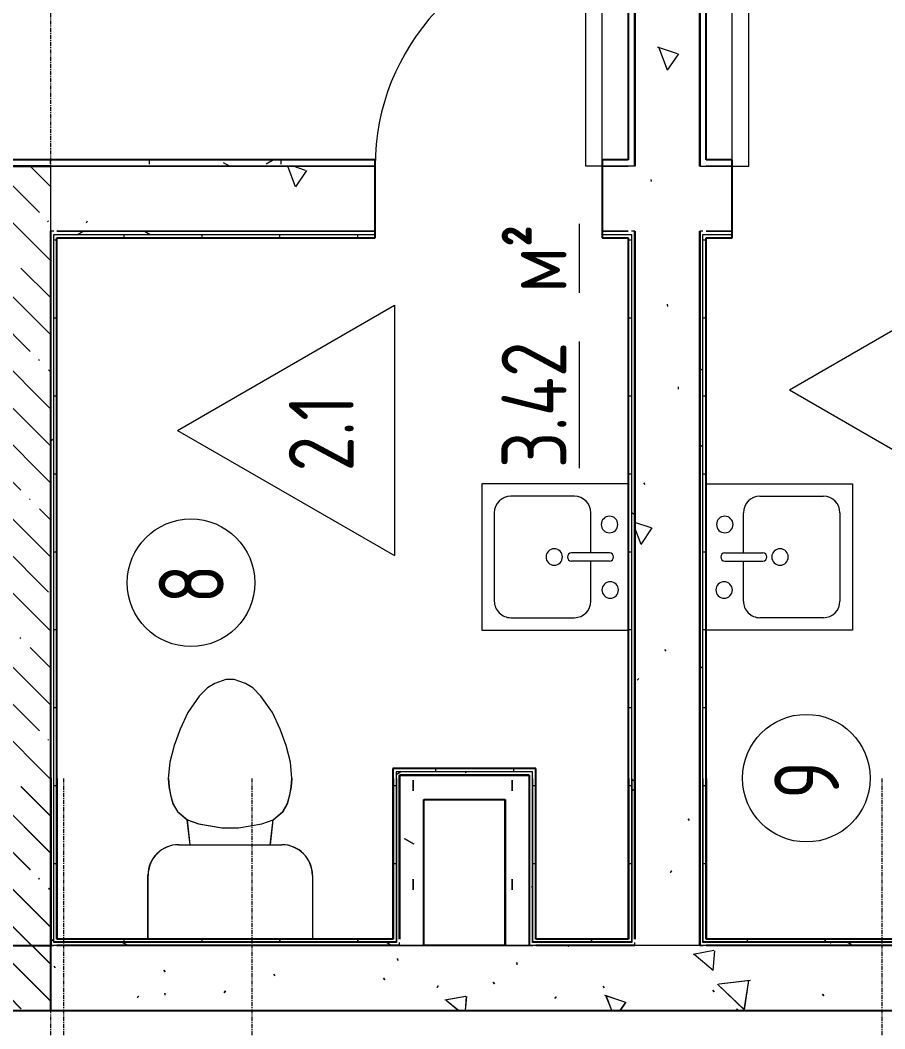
# Model space of a CAD drawing. Header units: millimetres. Extents: x -11854 to 4360091, y -19344 to 4989148.
# Drawn here: x 13969 to 16632, y 43106 to 46212 of the extents above; entities that cross this region are included whole.
import ezdxf

# ---------------------------------------------------------------- set-up
doc = ezdxf.new("R2010")
doc.units = ezdxf.units.MM
doc.linetypes.add('Линия сетки', pattern=[22.225, 12.7, -3.175, 3.175, -3.175])
for name, color, linetype, lineweight in [('A-AREA-IDEN', 254, 'Continuous', 9), ('A-DOOR', 254, 'Continuous', 9), ('A-WALL', 254, 'Continuous', 9), ('P-SANR-FIXT', 254, 'Continuous', 9), ('S-GRID', 254, 'Continuous', 9)]:
    doc.layers.add(name, color=color, linetype=linetype, lineweight=lineweight)
doc.styles.add('ISOCPEUR', font='isocpeur.ttf', dxfattribs={"width": 0.8, "height": 200})
doc.styles.add('ISOCPEUR_B', font='', dxfattribs={"width": 0.8, "height": 200})
doc.styles.add('ISOCPEUR_B_1', font='', dxfattribs={"width": 0.8, "height": 200})
doc.styles.get('ISOCPEUR_B').set_extended_font_data('ISOCPEUR', bold=True)
doc.styles.get('ISOCPEUR_B_1').set_extended_font_data('ISOCPEUR', bold=True)
pattern_1 = [(140, (23409.34, 513535.3), (63.7558, 728.7365), [76.2, -838.2]), (85, (23409.34, 513535.3), (-764.2276, -140.9716), [60.96, -670.56]), (190.451, (23414.65, 513596.05), (-700.4668, 587.77), [64.76, -712.36]), (136.184, (23206.1, 513535.3), (168.171, 1084.3162), [114.3, -1257.3]), (186.636, (23220.2, 513625.7), (-989.7098, 949.61), [97.14, -1068.54]), (81.184, (23206.1, 513535.3), (-989.7012, 949.6206), [91.44, -1005.84]), (111, (23256.94, 513636.9), (409.0606, 606.4579), [76.2, -838.2]), (56, (23256.94, 513636.9), (-736.7529, 247.2083), [60.96, -670.56]), (161.451, (23291, 513687.46), (-327.6855, 853.6683), [64.76, -712.36]), (127.5, (23409.34, 513535.32), (-338.22012, 12.3547), [6.706, -655.726, 6.706, -674.014, -673.1]), (127.5, (23409.34, 513535.32), (-338.22012, 12.3547), [-1343.152, 6.706, -666.394]), (97.5, (23409.34, 513535.32), (-400.72213, 267.27887), [6.706, -381.406, 6.706, -640.486, -256.54]), (97.5, (23409.34, 513535.32), (-400.72213, 267.27887), [-1035.304, 6.706, -249.834]), (57.5, (23409.34, 513308.76), (22.91534, 542.36333), [6.706, -247.294, 6.706, -1837.334]), (57.5, (23409.34, 513308.76), (22.91534, 542.36333), [-260.706, -785.774, 6.706, -1044.854]), (47.5, (23409.34, 513207.16), (-101.7071, 592.51696), [6.706, -323.494, 6.706, -1266.342]), (47.5, (23409.34, 513207.16), (-101.7071, 592.51696), [-336.906, -519.582, 6.706, -740.054])]
pattern_2 = [(90, (23409.34, 513535.32), (-101.6, 406.4), [33.528, -271.272, 33.528, -271.272, -1625.6]), (90, (23409.34, 513535.32), (-101.6, 406.4), [-609.6, 33.528, -576.072, 33.528, -271.272, -711.2]), (90, (23409.34, 513535.32), (-101.6, 406.4), [-1524, 33.528, -169.672, 33.528, -474.472]), (210, (23358.54, 513687.72), (-301.152724, -291.18818), [33.528, -271.272, 33.528, -1896.872]), (210, (23358.54, 513687.72), (-301.152724, -291.18818), [-338.328, -271.272, 33.528, -576.072, -1016]), (210, (23358.54, 513687.72), (-301.152724, -291.18818), [-1219.2, 33.528, -271.272, 33.528, -677.672]), (210, (23358.54, 513687.72), (-301.152724, -291.18818), [-1557.528, -169.672, 33.528, -474.472]), (330, (23155.34, 513738.52), (402.752724, -115.21182), [33.528, -271.272, 33.528, -1896.872]), (330, (23155.34, 513738.52), (402.752724, -115.21182), [-338.328, -271.272, 33.528, -576.072, -1016]), (330, (23155.34, 513738.52), (402.752724, -115.21182), [-1219.2, 33.528, -271.272, 33.528, -677.672]), (330, (23155.34, 513738.52), (402.752724, -115.21182), [-1557.528, -169.672, 33.528, -474.472])]
pattern_3 = [(90, (23409.34, 513535.32), (-240, 7e-14), []), (180, (23409.34, 513535.32), (-9e-14, -240), [])]
pattern_4 = [(140, (23408.74, 513535.3), (63.7558, 728.7365), [76.2, -838.2]), (85, (23408.74, 513535.3), (-764.2276, -140.9716), [60.96, -670.56]), (190.451, (23414.05, 513596.05), (-700.4668, 587.77), [64.76, -712.36]), (136.184, (23205.5, 513535.3), (168.171, 1084.3162), [114.3, -1257.3]), (186.636, (23219.6, 513625.7), (-989.7098, 949.61), [97.14, -1068.54]), (81.184, (23205.5, 513535.3), (-989.7012, 949.6206), [91.44, -1005.84]), (111, (23256.34, 513636.9), (409.0606, 606.4579), [76.2, -838.2]), (56, (23256.34, 513636.9), (-736.7529, 247.2083), [60.96, -670.56]), (161.451, (23290.4, 513687.46), (-327.6855, 853.6683), [64.76, -712.36]), (127.5, (23408.74, 513535.32), (-338.22012, 12.3547), [6.706, -655.726, 6.706, -674.014, -673.1]), (127.5, (23408.74, 513535.32), (-338.22012, 12.3547), [-1343.152, 6.706, -666.394]), (97.5, (23408.74, 513535.32), (-400.72213, 267.27887), [6.706, -381.406, 6.706, -640.486, -256.54]), (97.5, (23408.74, 513535.32), (-400.72213, 267.27887), [-1035.304, 6.706, -249.834]), (57.5, (23408.74, 513308.76), (22.91534, 542.36333), [6.706, -247.294, 6.706, -1837.334]), (57.5, (23408.74, 513308.76), (22.91534, 542.36333), [-260.706, -785.774, 6.706, -1044.854]), (47.5, (23408.74, 513207.16), (-101.7071, 592.51696), [6.706, -323.494, 6.706, -1266.342]), (47.5, (23408.74, 513207.16), (-101.7071, 592.51696), [-336.906, -519.582, 6.706, -740.054])]
pattern_5 = [(90, (23408.74, 513535.32), (-101.6, 406.4), [33.528, -271.272, 33.528, -271.272, -1625.6]), (90, (23408.74, 513535.32), (-101.6, 406.4), [-609.6, 33.528, -576.072, 33.528, -271.272, -711.2]), (90, (23408.74, 513535.32), (-101.6, 406.4), [-1524, 33.528, -169.672, 33.528, -474.472]), (210, (23357.94, 513687.72), (-301.152724, -291.18818), [33.528, -271.272, 33.528, -1896.872]), (210, (23357.94, 513687.72), (-301.152724, -291.18818), [-338.328, -271.272, 33.528, -576.072, -1016]), (210, (23357.94, 513687.72), (-301.152724, -291.18818), [-1219.2, 33.528, -271.272, 33.528, -677.672]), (210, (23357.94, 513687.72), (-301.152724, -291.18818), [-1557.528, -169.672, 33.528, -474.472]), (330, (23154.74, 513738.52), (402.752724, -115.21182), [33.528, -271.272, 33.528, -1896.872]), (330, (23154.74, 513738.52), (402.752724, -115.21182), [-338.328, -271.272, 33.528, -576.072, -1016]), (330, (23154.74, 513738.52), (402.752724, -115.21182), [-1219.2, 33.528, -271.272, 33.528, -677.672]), (330, (23154.74, 513738.52), (402.752724, -115.21182), [-1557.528, -169.672, 33.528, -474.472])]
pattern_6 = [(90, (23408.74, 513535.32), (-240, 1e-14), []), (180, (23408.74, 513535.32), (-3e-14, -240), [])]

# ---------------------------------------------------------------- blocks, each defined once
blk = doc.blocks.new('Туалет-Домашний-3D - Туалет-Домашний-3D-V3-1Г')
at = {"layer": 'P-SANR-FIXT'}
for p, q in [((-253.4, 298.4), (-253.4, 494.7)), ((253.4, 494.7), (253.4, 298.4)), ((158.7, 203.8), (-158.8, 203.8)), ((-123.5, 203.8), (-132.3, 127)), ((123.5, 203.8), (132.3, 127)), ((-132.3, 127), (-162.6, 101.6)), ((-97.4, 139.7), (-132.3, 127)), ((-25.4, 152.4), (-97.4, 139.7)), ((25.4, 152.4), (-25.4, 152.4)), ((97.4, 139.7), (25.4, 152.4)), ((132.3, 127), (97.4, 139.7)), ((162.6, 101.6), (132.3, 127)), ((-162.6, 101.6), (-177, 76.2)), ((177, 76.2), (162.6, 101.6)), ((-177, 76.2), (-183.8, 50.8)), ((183.8, 50.8), (177, 76.2)), ((-183.8, 50.8), (-188.3, 25.3)), ((188.3, 25.3), (183.8, 50.8)), ((-188.3, 25.3), (-190.5, 0)), ((190.5, 0), (188.3, 25.3))]:
    blk.add_line(p, q, dxfattribs=at)
for centre, start, end in [((-158.8, 298.4), 180, 270), ((158.7, 298.4), 270, 360)]:
    blk.add_arc(centre, 94.6, start, end, dxfattribs=at)
blk = doc.blocks.new('Одиночные-Щитовые - Дверной блок внутренний глухой ДГ 21х7-6812654-1Д')
at = {"layer": 'A-DOOR', "lineweight": 18}
for p, q in [((299, -100), (299, -798.1)), ((350, -100), (299, -100)), ((350, -100), (350, -798.1)), ((350, -798.1), (299, -798.1))]:
    blk.add_line(p, q, dxfattribs=at)
at = {"layer": 'A-DOOR'}
blk.add_arc((350, -100), 700, 180, 265.8219, dxfattribs=at)
blk = doc.blocks.new('Одиночные-Щитовые - Дверной блок внутренний глухой ДГ 21х7 Л-4429184-1Д')
at = {"layer": 'A-DOOR', "lineweight": 18}
for p, q in [((299, 100), (299, 798.1)), ((350, 798.1), (299, 798.1)), ((350, 100), (350, 798.1)), ((350, 100), (299, 100))]:
    blk.add_line(p, q, dxfattribs=at)
at = {"layer": 'A-DOOR'}
blk.add_arc((350, 100), 700, 94.1781, 180, dxfattribs=at)
blk = doc.blocks.new('Туалет-Домашний-3D - Туалет-Домашний-3D-2031272-1Д')
at = {"layer": 'P-SANR-FIXT'}
for p, q in [((-253.4, 298.4), (-253.4, 494.7)), ((253.4, 494.7), (253.4, 298.4)), ((158.7, 203.8), (-158.8, 203.8)), ((-123.5, 203.8), (-132.3, 127)), ((123.5, 203.8), (132.3, 127)), ((-132.3, 127), (-162.6, 101.6)), ((-97.4, 139.7), (-132.3, 127)), ((-25.4, 152.4), (-97.4, 139.7)), ((25.4, 152.4), (-25.4, 152.4)), ((97.4, 139.7), (25.4, 152.4)), ((132.3, 127), (97.4, 139.7)), ((162.6, 101.6), (132.3, 127)), ((-162.6, 101.6), (-177, 76.2)), ((177, 76.2), (162.6, 101.6)), ((-177, 76.2), (-183.8, 50.8)), ((183.8, 50.8), (177, 76.2)), ((-183.8, 50.8), (-188.3, 25.3)), ((188.3, 25.3), (183.8, 50.8)), ((-188.3, 25.3), (-190.5, 0)), ((-190.5, 0), (-186.1, -50.6)), ((186.1, -50.6), (190.5, 0)), ((190.5, 0), (188.3, 25.3)), ((-186.1, -50.6), (-172.4, -101.6)), ((172.4, -101.6), (186.1, -50.6)), ((-172.4, -101.6), (-153.9, -152.4)), ((153.9, -152.4), (172.4, -101.6)), ((-153.9, -152.4), (-130.2, -203.2)), ((130.2, -203.2), (153.9, -152.4)), ((-130.2, -203.2), (-95, -254)), ((95, -254), (130.2, -203.2)), ((-95, -254), (-69.6, -279.4)), ((-69.6, -279.4), (-47.6, -292.1)), ((47.6, -292.1), (69.6, -279.4)), ((69.6, -279.4), (95, -254)), ((-47.6, -292.1), (-12.7, -304.8)), ((-12.7, -304.8), (12.7, -304.8)), ((12.7, -304.8), (47.6, -292.1))]:
    blk.add_line(p, q, dxfattribs=at)
for centre, start, end in [((-158.8, 298.4), 180, 270), ((158.7, 298.4), 270, 360)]:
    blk.add_arc(centre, 94.6, start, end, dxfattribs=at)
blk = doc.blocks.new('Кухонная мойка-Островок - 450 x 450 мм-2032278-1Д')
at = {"layer": 'P-SANR-FIXT'}
for p, q in [((240.7, 227.3), (-209.3, 227.3)), ((-209.3, 227.3), (-209.3, -222.7)), ((240.7, -222.7), (240.7, 227.3)), ((3, 170.2), (3, 53.1)), ((28.4, 170.2), (28.4, 53.1)), ((3, 113), (-120.4, 113)), ((151.8, 113), (28.4, 113)), ((-171.2, 62.2), (-171.2, -133.8)), ((202.6, -133.8), (202.6, 62.2)), ((-120.4, -184.6), (151.8, -184.6)), ((-209.3, -222.7), (240.7, -222.7))]:
    blk.add_line(p, q, dxfattribs=at)
for centre, radius, start, end in [((-84.3, 170.2), 25.4, 360, 180), ((117.3, 172.3), 25.4, 360, 180), ((-84.3, 170.2), 25.4, 180, 360), ((15.7, 170.2), 12.7, 360, 180), ((117.3, 172.3), 25.4, 180, 0), ((-120.4, 62.2), 50.8, 90, 180), ((151.8, 62.2), 50.8, 360, 90), ((15.7, 53.1), 12.7, 180, 0), ((15.7, 0), 25.4, 360, 180), ((15.7, 0), 25.4, 180, 0), ((-120.4, -133.8), 50.8, 180, 270), ((151.8, -133.8), 50.8, 270, 0)]:
    blk.add_arc(centre, radius, start, end, dxfattribs=at)
blk = doc.blocks.new('Кухонная мойка-Островок - 450 x 450 мм-V6-1Д')
at = {"layer": 'P-SANR-FIXT'}
for p, q in [((-209.3, 222.7), (240.7, 222.7)), ((-209.3, -227.3), (-209.3, 222.7)), ((240.7, 222.7), (240.7, -227.3)), ((-120.4, 184.6), (151.8, 184.6)), ((-171.2, -62.2), (-171.2, 133.8)), ((202.6, 133.8), (202.6, -62.2)), ((3, -170.2), (3, -53.1)), ((28.4, -170.2), (28.4, -53.1)), ((3, -113), (-120.4, -113)), ((151.8, -113), (28.4, -113)), ((240.7, -227.3), (-209.3, -227.3))]:
    blk.add_line(p, q, dxfattribs=at)
for centre, radius, start, end in [((-120.4, 133.8), 50.8, 90, 180), ((151.8, 133.8), 50.8, 360, 90), ((15.7, 0), 25.4, 360, 180), ((15.7, 0), 25.4, 180, 0), ((15.7, -53.1), 12.7, 360, 180), ((-120.4, -62.2), 50.8, 180, 270), ((151.8, -62.2), 50.8, 270, 0), ((-84.3, -170.2), 25.4, 0, 180), ((117.3, -172.3), 25.4, 360, 180), ((-84.3, -170.2), 25.4, 180, 0), ((15.7, -170.2), 12.7, 180, 360), ((117.3, -172.3), 25.4, 180, 0)]:
    blk.add_arc(centre, radius, start, end, dxfattribs=at)
blk = doc.blocks.new('АР-Марка-Помещения-Этаж_Секция_Номер - Номер-1294543-1Д')
at = {"layer": 'A-AREA-IDEN'}
blk.add_circle((0, 1.219), 1.965, dxfattribs=at)
blk = doc.blocks.new('МАРКА ПОМЕЩЕНИЯ - ПОЛЫ - ОТДЕЛКА ПОЛА-6347798-1Д')
at = {"layer": 'A-AREA-IDEN'}
for p, q in [((0, 4.233), (-3.855, -2.444)), ((0, 4.233), (3.855, -2.444)), ((3.855, -2.444), (-3.855, -2.444))]:
    blk.add_line(p, q, dxfattribs=at)

msp = doc.modelspace()

# ---------------------------------------------------------------- hatches: boundary and pattern name
at = {"layer": 'A-WALL'}
h = msp.add_hatch(dxfattribs=at)
h.set_pattern_fill('FP_5', color=8, angle=90, style=0, pattern_type=2)
h.set_pattern_definition(pattern_5)
h.paths.add_polyline_path([(15862, 45762.4), (15862, 49442.4), (15842, 49442.4), (15842, 45762.4)])
h = msp.add_hatch(dxfattribs=at)
h.set_pattern_fill('FP_2', color=8, angle=90, style=0, pattern_type=2)
h.set_pattern_definition(pattern_4)
h.paths.add_polyline_path([(16062, 43362.4), (16062, 45562.4), (15862, 45562.4), (15862, 43362.4)])
h.paths.add_polyline_path([(16062, 45762.4), (16062, 47462.4), (15862, 47462.4), (15862, 45762.4), (16010.2, 45762.4)])
h = msp.add_hatch(dxfattribs=at)
h.set_pattern_fill('FP_5', color=8, angle=90, style=0, pattern_type=2)
h.set_pattern_definition(pattern_5)
h.paths.add_polyline_path([(16082, 47462.4), (16062, 47462.4), (16062, 45762.4), (16082, 45762.4), (16082, 47442.4)])
h = msp.add_hatch(dxfattribs=at)
h.set_pattern_fill('FP_5', color=8, angle=90, style=0, pattern_type=2)
h.set_pattern_definition(pattern_5)
h.paths.add_polyline_path([(15842, 45762.4), (15842, 45782.4), (15762, 45782.4), (15762, 45762.4)])
h.paths.add_polyline_path([(15062, 45782.4), (13842, 45782.4), (13842, 45762.4), (15062, 45762.4)])
h = msp.add_hatch(dxfattribs=at)
h.set_pattern_fill('FP_3', color=8, angle=90, style=0, pattern_type=2)
h.set_pattern_definition([(135, (23408.74, 513535.32), (-114.04925, -114.04925), []), (135, (23408.74, 513649.37), (-114.04925, -114.04925), [201.612, -40.322, 3.353, -36.97])])
h.paths.add_polyline_path([(14062, 43162.4), (14062, 45762.4), (13862, 45762.4), (13862, 43162.4)])
h = msp.add_hatch(dxfattribs=at)
h.set_pattern_fill('FP_2', color=8, angle=90, style=0, pattern_type=2)
h.set_pattern_definition(pattern_4)
h.paths.add_polyline_path([(17562, 45762.4), (16862, 45762.4), (16862, 45562.4), (17562, 45562.4)])
h.paths.add_polyline_path([(16162, 45762.4), (15762, 45762.4), (15762, 45562.4), (16162, 45562.4)])
h.paths.add_polyline_path([(15062, 45762.4), (14062, 45762.4), (14062, 45562.4), (15062, 45562.4)])
h = msp.add_hatch(dxfattribs=at)
h.set_pattern_fill('FP_5', color=8, angle=90, style=0, pattern_type=2)
h.set_pattern_definition(pattern_5)
h.paths.add_polyline_path([(17542, 45782.4), (16862, 45782.4), (16862, 45762.4), (17542, 45762.4)])
h.paths.add_polyline_path([(16162, 45782.4), (16082, 45782.4), (16082, 45762.4), (16162, 45762.4)])
h = msp.add_hatch(dxfattribs=at)
h.set_pattern_fill('FP_5', color=8, angle=90, style=0, pattern_type=2)
h.set_pattern_definition(pattern_5)
h.paths.add_polyline_path([(14072, 43362.4), (14072, 45562.4), (14062, 45562.4), (14062, 43362.4)])
h = msp.add_hatch(dxfattribs=at)
h.set_pattern_fill('FP_5', color=8, angle=90, style=0, pattern_type=2)
h.set_pattern_definition(pattern_5)
h.paths.add_polyline_path([(15852, 45562.4), (15762, 45562.4), (15762, 45552.4), (15852, 45552.4)])
h.paths.add_polyline_path([(15062, 45562.4), (14072, 45562.4), (14072, 45552.4), (15062, 45552.4)])
h = msp.add_hatch(dxfattribs=at)
h.set_pattern_fill('FP_6', color=8, angle=90, style=0, pattern_type=2)
h.set_pattern_definition(pattern_6)
h.paths.add_polyline_path([(14082, 43372.4), (14082, 45552.4), (14072, 45552.4), (14072, 43372.4)])
h = msp.add_hatch(dxfattribs=at)
h.set_pattern_fill('FP_6', color=8, angle=90, style=0, pattern_type=2)
h.set_pattern_definition(pattern_6)
h.paths.add_polyline_path([(15842, 45542.4), (15842, 45552.4), (15762, 45552.4), (15762, 45542.4)])
h.paths.add_polyline_path([(15062, 45552.4), (14082, 45552.4), (14082, 45542.4), (15062, 45542.4)])
h = msp.add_hatch(dxfattribs=at)
h.set_pattern_fill('FP_6', color=8, angle=90, style=0, pattern_type=2)
h.set_pattern_definition(pattern_6)
h.paths.add_polyline_path([(15852, 43382.4), (15852, 45552.4), (15842, 45552.4), (15842, 43382.4)])
h = msp.add_hatch(dxfattribs=at)
h.set_pattern_fill('FP_5', color=8, angle=90, style=0, pattern_type=2)
h.set_pattern_definition(pattern_5)
h.paths.add_polyline_path([(15862, 43372.4), (15862, 45562.4), (15852, 45562.4), (15852, 43372.4)])
h = msp.add_hatch(dxfattribs=at)
h.set_pattern_fill('FP_5', color=8, angle=90, style=0, pattern_type=2)
h.set_pattern_definition(pattern_5)
h.paths.add_polyline_path([(16072, 45562.4), (16062, 45562.4), (16062, 43362.4), (16072, 43362.4), (16072, 45552.4)])
h = msp.add_hatch(dxfattribs=at)
h.set_pattern_fill('FP_6', color=8, angle=90, style=0, pattern_type=2)
h.set_pattern_definition(pattern_6)
h.paths.add_polyline_path([(16082, 45552.4), (16072, 45552.4), (16072, 43372.4), (16082, 43372.4), (16082, 45542.4)])
h = msp.add_hatch(dxfattribs=at)
h.set_pattern_fill('FP_6', color=8, angle=90, style=0, pattern_type=2)
h.set_pattern_definition(pattern_6)
h.paths.add_polyline_path([(17542, 45552.4), (16862, 45552.4), (16862, 45542.4), (17542, 45542.4)])
h.paths.add_polyline_path([(16162, 45552.4), (16082, 45552.4), (16082, 45542.4), (16162, 45542.4)])
h = msp.add_hatch(dxfattribs=at)
h.set_pattern_fill('FP_6', color=8, angle=90, style=0, pattern_type=2)
h.set_pattern_definition(pattern_6)
h.paths.add_polyline_path([(15127, 43897.4), (15127, 43907.4), (15117, 43907.4), (15117, 43382.4), (15127, 43382.4), (15127, 43834.4)])
h = msp.add_hatch(dxfattribs=at)
h.set_pattern_fill('FP_6', color=8, angle=90, style=0, pattern_type=2)
h.set_pattern_definition(pattern_6)
h.paths.add_polyline_path([(15557, 43897.4), (15557, 43907.4), (15127, 43907.4), (15127, 43897.4), (15547, 43897.4)])
h = msp.add_hatch(dxfattribs=at)
h.set_pattern_fill('FP_5', color=8, angle=90, style=0, pattern_type=2)
h.set_pattern_definition(pattern_5)
h.paths.add_polyline_path([(15137, 43897.4), (15127, 43897.4), (15127, 43372.4), (15137, 43372.4), (15137, 43887.4)])
h = msp.add_hatch(dxfattribs=at)
h.set_pattern_fill('FP_5', color=8, angle=90, style=0, pattern_type=2)
h.set_pattern_definition(pattern_5)
h.paths.add_polyline_path([(15547, 43887.4), (15547, 43897.4), (15137, 43897.4), (15137, 43887.4), (15537, 43887.4)])
h = msp.add_hatch(dxfattribs=at)
h.set_pattern_fill('FP_6', color=8, angle=90, style=0, pattern_type=2)
h.set_pattern_definition(pattern_6)
h.paths.add_polyline_path([(15557, 43897.4), (15547, 43897.4), (15547, 43372.4), (15557, 43372.4), (15557, 43887.4)])
h = msp.add_hatch(dxfattribs=at)
h.set_pattern_fill('FP_1', color=8, angle=90, style=0, pattern_type=2)
h.set_pattern_definition([(135, (23409.34, 513535.32), (-114.04925, -114.04925), []), (135, (23409.34, 513649.37), (-114.04925, -114.04925), [201.612, -40.322, 3.353, -36.97])])
h.paths.add_polyline_path([(14062.6, 43877.4), (13862.6, 43877.4), (13862.6, 43162.4), (14062.6, 43162.4)])
h = msp.add_hatch(dxfattribs=at)
h.set_pattern_fill('FP_4', color=8, angle=90, style=0, pattern_type=2)
h.set_pattern_definition(pattern_2)
h.paths.add_polyline_path([(14072.6, 43362.4), (14072.6, 43877.4), (14062.6, 43877.4), (14062.6, 43362.4)])
h = msp.add_hatch(dxfattribs=at)
h.set_pattern_fill('FP_6', color=8, angle=90, style=0, pattern_type=2)
h.set_pattern_definition(pattern_3)
h.paths.add_polyline_path([(14082.6, 43877.4), (14072.6, 43877.4), (14072.6, 43372.4), (14082.6, 43372.4), (14082.6, 43382.4)])
h = msp.add_hatch(dxfattribs=at)
h.set_pattern_fill('FP_6', color=8, angle=90, style=0, pattern_type=2)
h.set_pattern_definition(pattern_3)
h.paths.add_polyline_path([(15127.6, 43382.4), (15127.2, 43877.4), (15117.6, 43877.4), (15117.6, 43382.4)])
h = msp.add_hatch(dxfattribs=at)
h.set_pattern_fill('FP_5', color=8, angle=90, style=0, pattern_type=2)
h.set_pattern_definition(pattern_5)
h.paths.add_polyline_path([(15212, 43887.4), (15137, 43887.4), (15137, 43362.4), (15212, 43362.4), (15212, 43834.4)])
h = msp.add_hatch(dxfattribs=at)
h.set_pattern_fill('FP_4', color=8, angle=90, style=0, pattern_type=2)
h.set_pattern_definition(pattern_2)
h.paths.add_polyline_path([(15212.6, 43877.4), (15137.6, 43877.4), (15137.6, 43362.4), (15212.6, 43362.4), (15212.6, 43812.4)])
h = msp.add_hatch(dxfattribs=at)
h.set_pattern_fill('FP_5', color=8, angle=90, style=0, pattern_type=2)
h.set_pattern_definition(pattern_5)
h.paths.add_polyline_path([(15537, 43887.4), (15462, 43887.4), (15462, 43362.4), (15537, 43362.4), (15537, 43834.4)])
h = msp.add_hatch(dxfattribs=at)
h.set_pattern_fill('FP_4', color=8, angle=90, style=0, pattern_type=2)
h.set_pattern_definition(pattern_2)
h.paths.add_polyline_path([(15537.6, 43877.4), (15462.6, 43877.4), (15462.6, 43362.4), (15537.6, 43362.4), (15537.6, 43677.9)])
h = msp.add_hatch(dxfattribs=at)
h.set_pattern_fill('FP_5', color=8, angle=90, style=0, pattern_type=2)
h.set_pattern_definition(pattern_5)
h.paths.add_polyline_path([(15547, 43887.4), (15537, 43887.4), (15537, 43362.4), (15547, 43362.4), (15547, 43834.4)])
h = msp.add_hatch(dxfattribs=at)
h.set_pattern_fill('FP_4', color=8, angle=90, style=0, pattern_type=2)
h.set_pattern_definition(pattern_2)
h.paths.add_polyline_path([(15547.6, 43362.4), (15547.6, 43877.4), (15537.6, 43877.4), (15537.6, 43362.4)])
h = msp.add_hatch(dxfattribs=at)
h.set_pattern_fill('FP_6', color=8, angle=90, style=0, pattern_type=2)
h.set_pattern_definition(pattern_3)
h.paths.add_polyline_path([(15557.6, 43677.9), (15557.6, 43877.4), (15547.6, 43877.4), (15547.6, 43372.4), (15557.6, 43372.4), (15557.6, 43382.4)])
h = msp.add_hatch(dxfattribs=at)
h.set_pattern_fill('FP_6', color=8, angle=90, style=0, pattern_type=2)
h.set_pattern_definition(pattern_3)
h.paths.add_polyline_path([(15852.6, 43677.9), (15852.6, 43877.4), (15842.6, 43877.4), (15842.6, 43382.4), (15852.6, 43382.4)])
h = msp.add_hatch(dxfattribs=at)
h.set_pattern_fill('FP_4', color=8, angle=90, style=0, pattern_type=2)
h.set_pattern_definition(pattern_2)
h.paths.add_polyline_path([(15862.6, 43372.4), (15862.6, 43877.4), (15852.6, 43877.4), (15852.6, 43372.4)])
h = msp.add_hatch(dxfattribs=at)
h.set_pattern_fill('FP_2', color=8, angle=90, style=0, pattern_type=2)
h.set_pattern_definition(pattern_1)
h.paths.add_polyline_path([(16062.6, 43362.4), (16062.6, 43877.4), (15862.6, 43877.4), (15862.6, 43362.4), (15933.8, 43362.4)])
h = msp.add_hatch(dxfattribs=at)
h.set_pattern_fill('FP_4', color=8, angle=90, style=0, pattern_type=2)
h.set_pattern_definition(pattern_2)
h.paths.add_polyline_path([(16072.6, 43877.4), (16062.6, 43877.4), (16062.6, 43362.4), (16072.6, 43362.4), (16072.6, 43677.9)])
h = msp.add_hatch(dxfattribs=at)
h.set_pattern_fill('FP_6', color=8, angle=90, style=0, pattern_type=2)
h.set_pattern_definition(pattern_3)
h.paths.add_polyline_path([(16082.6, 43877.4), (16072.6, 43877.4), (16072.6, 43372.4), (16082.6, 43372.4), (16082.6, 43677.9)])
h = msp.add_hatch(dxfattribs=at)
h.set_pattern_fill('FP_5', color=8, angle=90, style=0, pattern_type=2)
h.set_pattern_definition(pattern_5)
h.paths.add_polyline_path([(15137, 43372.4), (14072, 43372.4), (14072, 43362.4), (15137, 43362.4)])
h = msp.add_hatch(dxfattribs=at)
h.set_pattern_fill('FP_4', color=8, angle=90, style=0, pattern_type=2)
h.set_pattern_definition(pattern_2)
h.paths.add_polyline_path([(15137.6, 43372.4), (14072.6, 43372.4), (14072.6, 43362.4), (15137.6, 43362.4)])
h = msp.add_hatch(dxfattribs=at)
h.set_pattern_fill('FP_6', color=8, angle=90, style=0, pattern_type=2)
h.set_pattern_definition(pattern_6)
h.paths.add_polyline_path([(15127, 43372.4), (15127, 43382.4), (14082, 43382.4), (14082, 43372.4), (14717.2, 43372.4)])
h = msp.add_hatch(dxfattribs=at)
h.set_pattern_fill('FP_6', color=8, angle=90, style=0, pattern_type=2)
h.set_pattern_definition(pattern_3)
h.paths.add_polyline_path([(15127.6, 43382.4), (14082.6, 43382.4), (14082.6, 43372.4), (15127.6, 43372.4)])
h = msp.add_hatch(dxfattribs=at)
h.set_pattern_fill('FP_5', color=8, angle=90, style=0, pattern_type=2)
h.set_pattern_definition(pattern_5)
h.paths.add_polyline_path([(15862, 43362.4), (15862, 43372.4), (15547, 43372.4), (15547, 43362.4), (15579.2, 43362.4)])
h = msp.add_hatch(dxfattribs=at)
h.set_pattern_fill('FP_4', color=8, angle=90, style=0, pattern_type=2)
h.set_pattern_definition(pattern_2)
h.paths.add_polyline_path([(15862.6, 43362.4), (15862.6, 43372.4), (15547.6, 43372.4), (15547.6, 43362.4), (15557.6, 43362.4)])
h = msp.add_hatch(dxfattribs=at)
h.set_pattern_fill('FP_6', color=8, angle=90, style=0, pattern_type=2)
h.set_pattern_definition(pattern_6)
h.paths.add_polyline_path([(15852, 43372.4), (15852, 43382.4), (15557, 43382.4), (15557, 43372.4), (15579.2, 43372.4)])
h = msp.add_hatch(dxfattribs=at)
h.set_pattern_fill('FP_6', color=8, angle=90, style=0, pattern_type=2)
h.set_pattern_definition(pattern_3)
h.paths.add_polyline_path([(15852.6, 43382.4), (15557.6, 43382.4), (15557.6, 43372.4), (15852.6, 43372.4)])
h = msp.add_hatch(dxfattribs=at)
h.set_pattern_fill('FP_5', color=8, angle=90, style=0, pattern_type=2)
h.set_pattern_definition(pattern_5)
h.paths.add_polyline_path([(17562, 43362.4), (17562, 43372.4), (16072, 43372.4), (16072, 43362.4), (17303.3, 43362.4)])
h = msp.add_hatch(dxfattribs=at)
h.set_pattern_fill('FP_4', color=8, angle=90, style=0, pattern_type=2)
h.set_pattern_definition(pattern_2)
h.paths.add_polyline_path([(17562.6, 43362.4), (17562.6, 43372.4), (16072.6, 43372.4), (16072.6, 43362.4), (16771.7, 43362.4)])
h = msp.add_hatch(dxfattribs=at)
h.set_pattern_fill('FP_6', color=8, angle=90, style=0, pattern_type=2)
h.set_pattern_definition(pattern_6)
h.paths.add_polyline_path([(17552, 43372.4), (17552, 43382.4), (16082, 43382.4), (16082, 43372.4), (17303.3, 43372.4)])
h = msp.add_hatch(dxfattribs=at)
h.set_pattern_fill('FP_6', color=8, angle=90, style=0, pattern_type=2)
h.set_pattern_definition(pattern_3)
h.paths.add_polyline_path([(17552.6, 43372.4), (17552.6, 43382.4), (16082.6, 43382.4), (16082.6, 43372.4), (16771.7, 43372.4)])
h = msp.add_hatch(dxfattribs=at)
h.set_pattern_fill('FP_2', color=8, angle=90, style=0, pattern_type=2)
h.set_pattern_definition(pattern_4)
h.paths.add_polyline_path([(17562, 43362.4), (11162, 43362.4), (11162, 43162.4), (17562, 43162.4), (17562, 43306.6)])
h = msp.add_hatch(dxfattribs=at)
h.set_pattern_fill('FP_2', color=8, angle=90, style=0, pattern_type=2)
h.set_pattern_definition(pattern_1)
h.paths.add_polyline_path([(17562.6, 43362.4), (11162.6, 43362.4), (11162.6, 43162.4), (17562.6, 43162.4)])

# ---------------------------------------------------------------- linework, layer by layer
at = {"layer": 'A-WALL', "color": 8, "lineweight": 25}
for p, q in [((15842, 49442.4), (15842, 45782.4)), ((15862, 45762.4), (15862, 49442.4)), ((15862, 47462.4), (15862, 45762.4)), ((16062, 45762.4), (16062, 47462.4)), ((16062, 47462.4), (16062, 45762.4)), ((16082, 45782.4), (16082, 47442.4)), ((15062, 45782.4), (13842, 45782.4)), ((14062, 45762.4), (13862, 45762.4)), ((13862, 45762.4), (14062, 45762.4)), ((15062, 45762.4), (15062, 45782.4)), ((15062, 45562.4), (15062, 45762.4)), ((15762, 45782.4), (15762, 45562.4)), ((15842, 45782.4), (15762, 45782.4)), ((16162, 45782.4), (16082, 45782.4)), ((16162, 45762.4), (16162, 45782.4)), ((16162, 45562.4), (16162, 45762.4)), ((14062, 45562.4), (14062, 43162.4)), ((14082, 43382.4), (14082, 45542.4)), ((14082, 45542.4), (15062, 45542.4)), ((15062, 45542.4), (15062, 45562.4)), ((15762, 45562.4), (15762, 45542.4)), ((15762, 45542.4), (15842, 45542.4)), ((15842, 45542.4), (15842, 43382.4)), ((15862, 45562.4), (15862, 43382.4)), ((15862, 43382.4), (15862, 45562.4)), ((16062, 43362.4), (16062, 45562.4)), ((16062, 45562.4), (16062, 43362.4)), ((16082, 43382.4), (16082, 45542.4)), ((16082, 45542.4), (16162, 45542.4)), ((16162, 45542.4), (16162, 45562.4)), ((15117, 43907.4), (15117, 43382.4)), ((15557, 43907.4), (15117, 43907.4)), ((15557, 43382.4), (15557, 43907.4)), ((14062.6, 43162.4), (14062.6, 43877.4)), ((14062.6, 43877.4), (14062.6, 43362.4)), ((14082.6, 43382.4), (14082.6, 43877.4)), ((15117.6, 43877.4), (15117.6, 43382.4)), ((15137, 43887.4), (15137, 43382.4)), ((15537, 43887.4), (15137, 43887.4)), ((15137, 43382.4), (15137, 43887.4)), ((15137, 43887.4), (15537, 43887.4)), ((15137.6, 43877.4), (15137.6, 43382.4)), ((15137.6, 43382.4), (15137.6, 43877.4)), ((15537, 43887.4), (15537, 43362.4)), ((15537.6, 43362.4), (15537.6, 43877.4)), ((15557.6, 43382.4), (15557.6, 43877.4)), ((15842.6, 43877.4), (15842.6, 43382.4)), ((15862.6, 43877.4), (15862.6, 43382.4)), ((15862.6, 43382.4), (15862.6, 43877.4)), ((16062.6, 43362.4), (16062.6, 43877.4)), ((16062.6, 43877.4), (16062.6, 43362.4)), ((16082.6, 43382.4), (16082.6, 43877.4)), ((15212, 43362.4), (15212, 43812.4)), ((15212, 43812.4), (15462, 43812.4)), ((15212.6, 43362.4), (15212.6, 43812.4)), ((15212.6, 43812.4), (15462.6, 43812.4)), ((15462, 43812.4), (15462, 43362.4)), ((15462.6, 43812.4), (15462.6, 43362.4)), ((15117, 43382.4), (14082, 43382.4)), ((15117.6, 43382.4), (14082.6, 43382.4)), ((15842, 43382.4), (15557, 43382.4)), ((15842.6, 43382.4), (15557.6, 43382.4)), ((17542, 43382.4), (16082, 43382.4)), ((17542.6, 43382.4), (16082.6, 43382.4)), ((8682, 43362.4), (14062, 43362.4)), ((8682.6, 43362.4), (14062.6, 43362.4)), ((15137, 43362.4), (14082, 43362.4)), ((15137.6, 43362.4), (14082.6, 43362.4)), ((15462, 43362.4), (15212, 43362.4)), ((15462.6, 43362.4), (15212.6, 43362.4)), ((15862, 43362.4), (15557, 43362.4)), ((15862.6, 43362.4), (15557.6, 43362.4)), ((17562, 43362.4), (16082, 43362.4)), ((17562.6, 43362.4), (16082.6, 43362.4)), ((8662, 43162.4), (17762, 43162.4)), ((8662.6, 43162.4), (17762.6, 43162.4)), ((13862, 43162.4), (14062, 43162.4)), ((13862.6, 43162.4), (14062.6, 43162.4))]:
    msp.add_line(p, q, dxfattribs=at)
at = {"layer": 'A-WALL', "color": 8}
for p, q in [((15062, 45762.4), (14062, 45762.4)), ((14062, 45762.4), (14062, 45562.4)), ((14062, 45762.4), (15062, 45762.4)), ((15862, 45762.4), (15762, 45762.4)), ((15762, 45762.4), (15842, 45762.4)), ((16062, 45762.4), (16082, 45762.4)), ((16162, 45762.4), (16082, 45762.4)), ((16082, 45762.4), (16162, 45762.4)), ((14072, 45562.4), (14062, 45562.4)), ((14072, 43372.4), (14072, 45552.4)), ((14072, 45552.4), (15062, 45552.4)), ((14082, 45562.4), (15062, 45562.4)), ((15062, 45562.4), (14082, 45562.4)), ((15762, 45562.4), (15842, 45562.4)), ((15842, 45562.4), (15762, 45562.4)), ((15762, 45552.4), (15852, 45552.4)), ((15862, 45562.4), (15852, 45562.4)), ((15852, 45552.4), (15852, 43372.4)), ((16072, 45562.4), (16062, 45562.4)), ((16072, 43372.4), (16072, 45552.4)), ((16072, 45552.4), (16162, 45552.4)), ((16082, 45562.4), (16162, 45562.4)), ((16162, 45562.4), (16082, 45562.4)), ((15127, 43897.4), (15127, 43372.4)), ((15547, 43897.4), (15127, 43897.4)), ((15547, 43372.4), (15547, 43897.4)), ((14072.6, 43372.4), (14072.6, 43877.4)), ((15127.6, 43877.4), (15127.6, 43372.4)), ((15547.6, 43372.4), (15547.6, 43877.4)), ((15852.6, 43877.4), (15852.6, 43372.4)), ((16072.6, 43372.4), (16072.6, 43877.4)), ((15127, 43372.4), (14072, 43372.4)), ((15127.6, 43372.4), (14072.6, 43372.4)), ((15137, 43362.4), (15137, 43372.4)), ((15137.6, 43362.4), (15137.6, 43372.4)), ((15852, 43372.4), (15547, 43372.4)), ((15852.6, 43372.4), (15547.6, 43372.4)), ((15862, 43362.4), (15862, 43372.4)), ((15862.6, 43362.4), (15862.6, 43372.4)), ((17552, 43372.4), (16072, 43372.4)), ((17552.6, 43372.4), (16072.6, 43372.4)), ((14062, 43362.4), (14072, 43362.4)), ((14062.6, 43362.4), (14072.6, 43362.4)), ((15137, 43362.4), (15212, 43362.4)), ((15137.6, 43362.4), (15212.6, 43362.4)), ((15462, 43362.4), (15547, 43362.4)), ((15462.6, 43362.4), (15547.6, 43362.4)), ((16062, 43362.4), (16072, 43362.4)), ((16062.6, 43362.4), (16072.6, 43362.4))]:
    msp.add_line(p, q, dxfattribs=at)
at = {"layer": 'S-GRID', "color": 8, "linetype": 'Линия сетки'}
for p, q in [((14062, 75548.5), (14062, 42182.4)), ((14102.6, 43877.4), (14102.6, 16449)), ((14682.6, 43877.4), (14682.6, 16449)), ((16622.6, 43877.4), (16622.6, 16449)), ((22662, 43362.4), (-1161, 43362.4)), ((24494.7, 43362.4), (-1161, 43362.4)), ((24894.1, 43362.4), (-496.2, 43362.4)), ((24494.1, 43362.4), (-496.2, 43362.4))]:
    msp.add_line(p, q, dxfattribs=at)

# ---------------------------------------------------------------- block references
at = {"layer": 'A-AREA-IDEN', "color": 8, "xscale": 99.99999999999991, "yscale": 99.99999999999991, "zscale": 99.99999999999991, "rotation": 90}
for name, p in [('МАРКА ПОМЕЩЕНИЯ - ПОЛЫ - ОТДЕЛКА ПОЛА-6347798-1Д', (16761.4, 45074.3)), ('МАРКА ПОМЕЩЕНИЯ - ПОЛЫ - ОТДЕЛКА ПОЛА-6347798-1Д', (14876.9, 44949.3)), ('АР-Марка-Помещения-Этаж_Секция_Номер - Номер-1294543-1Д', (14616.7, 44479.8)), ('АР-Марка-Помещения-Этаж_Секция_Номер - Номер-1294543-1Д', (16512.4, 43878.1))]:
    msp.add_blockref(name, p, dxfattribs=at)
at = {"layer": 'A-DOOR', "color": 8}
for name, p, rotation in [('Одиночные-Щитовые - Дверной блок внутренний глухой ДГ 21х7 Л-4429184-1Д', (15412, 45662.4), 359.9999406818109), ('Одиночные-Щитовые - Дверной блок внутренний глухой ДГ 21х7-6812654-1Д', (16512, 45662.4), 179.9999406818109)]:
    msp.add_blockref(name, p, dxfattribs=dict(at, rotation=rotation))
at = {"layer": 'P-SANR-FIXT', "color": 8}
for name, p, rotation in [('Кухонная мойка-Островок - 450 x 450 мм-2032278-1Д', (15613.9, 44575), 270), ('Кухонная мойка-Островок - 450 x 450 мм-V6-1Д', (16309.5, 44575), 270.0000449347809), ('Туалет-Домашний-3D - Туалет-Домашний-3D-2031272-1Д', (14615.4, 43877.1), 179.9999999999999), ('Туалет-Домашний-3D - Туалет-Домашний-3D-V3-1Г', (14616, 43877.1), 180)]:
    msp.add_blockref(name, p, dxfattribs=dict(at, rotation=rotation))

# ---------------------------------------------------------------- texts
at = {"layer": 'A-AREA-IDEN', "color": 8, "char_height": 200, "attachment_point": 1, "rotation": 90}
for s, insert, width, style in [('\\L\\fISOCPEUR|b1|i0|c238|p34|;\\W.8;\\L²', (15451.6, 45510.4), 128.27, 'ISOCPEUR_B_1'), ('\\L\\fISOCPEUR|b1|i0|c204|p34|;\\W.8;\\Lм', (15451.6, 45372.9), 166.751, 'ISOCPEUR_B'), ('\\L3.42 ', (15451.6, 44833.1), 654.177, 'ISOCPEUR_B'), ('2.1', (14796.2, 44822.3), 295.021, 'ISOCPEUR'), ('\\fISOCPEUR|b1|i0|c204|p34|;\\W.8;8', (14395.9, 44415.7), 147.51, 'ISOCPEUR_B'), ('\\fISOCPEUR|b1|i0|c204|p34|;\\W.8;9', (16291.5, 43813.9), 147.51, 'ISOCPEUR_B')]:
    msp.add_mtext(s, dxfattribs=dict(at, insert=insert, width=width, style=style))

doc.saveas('drawing.dxf')
